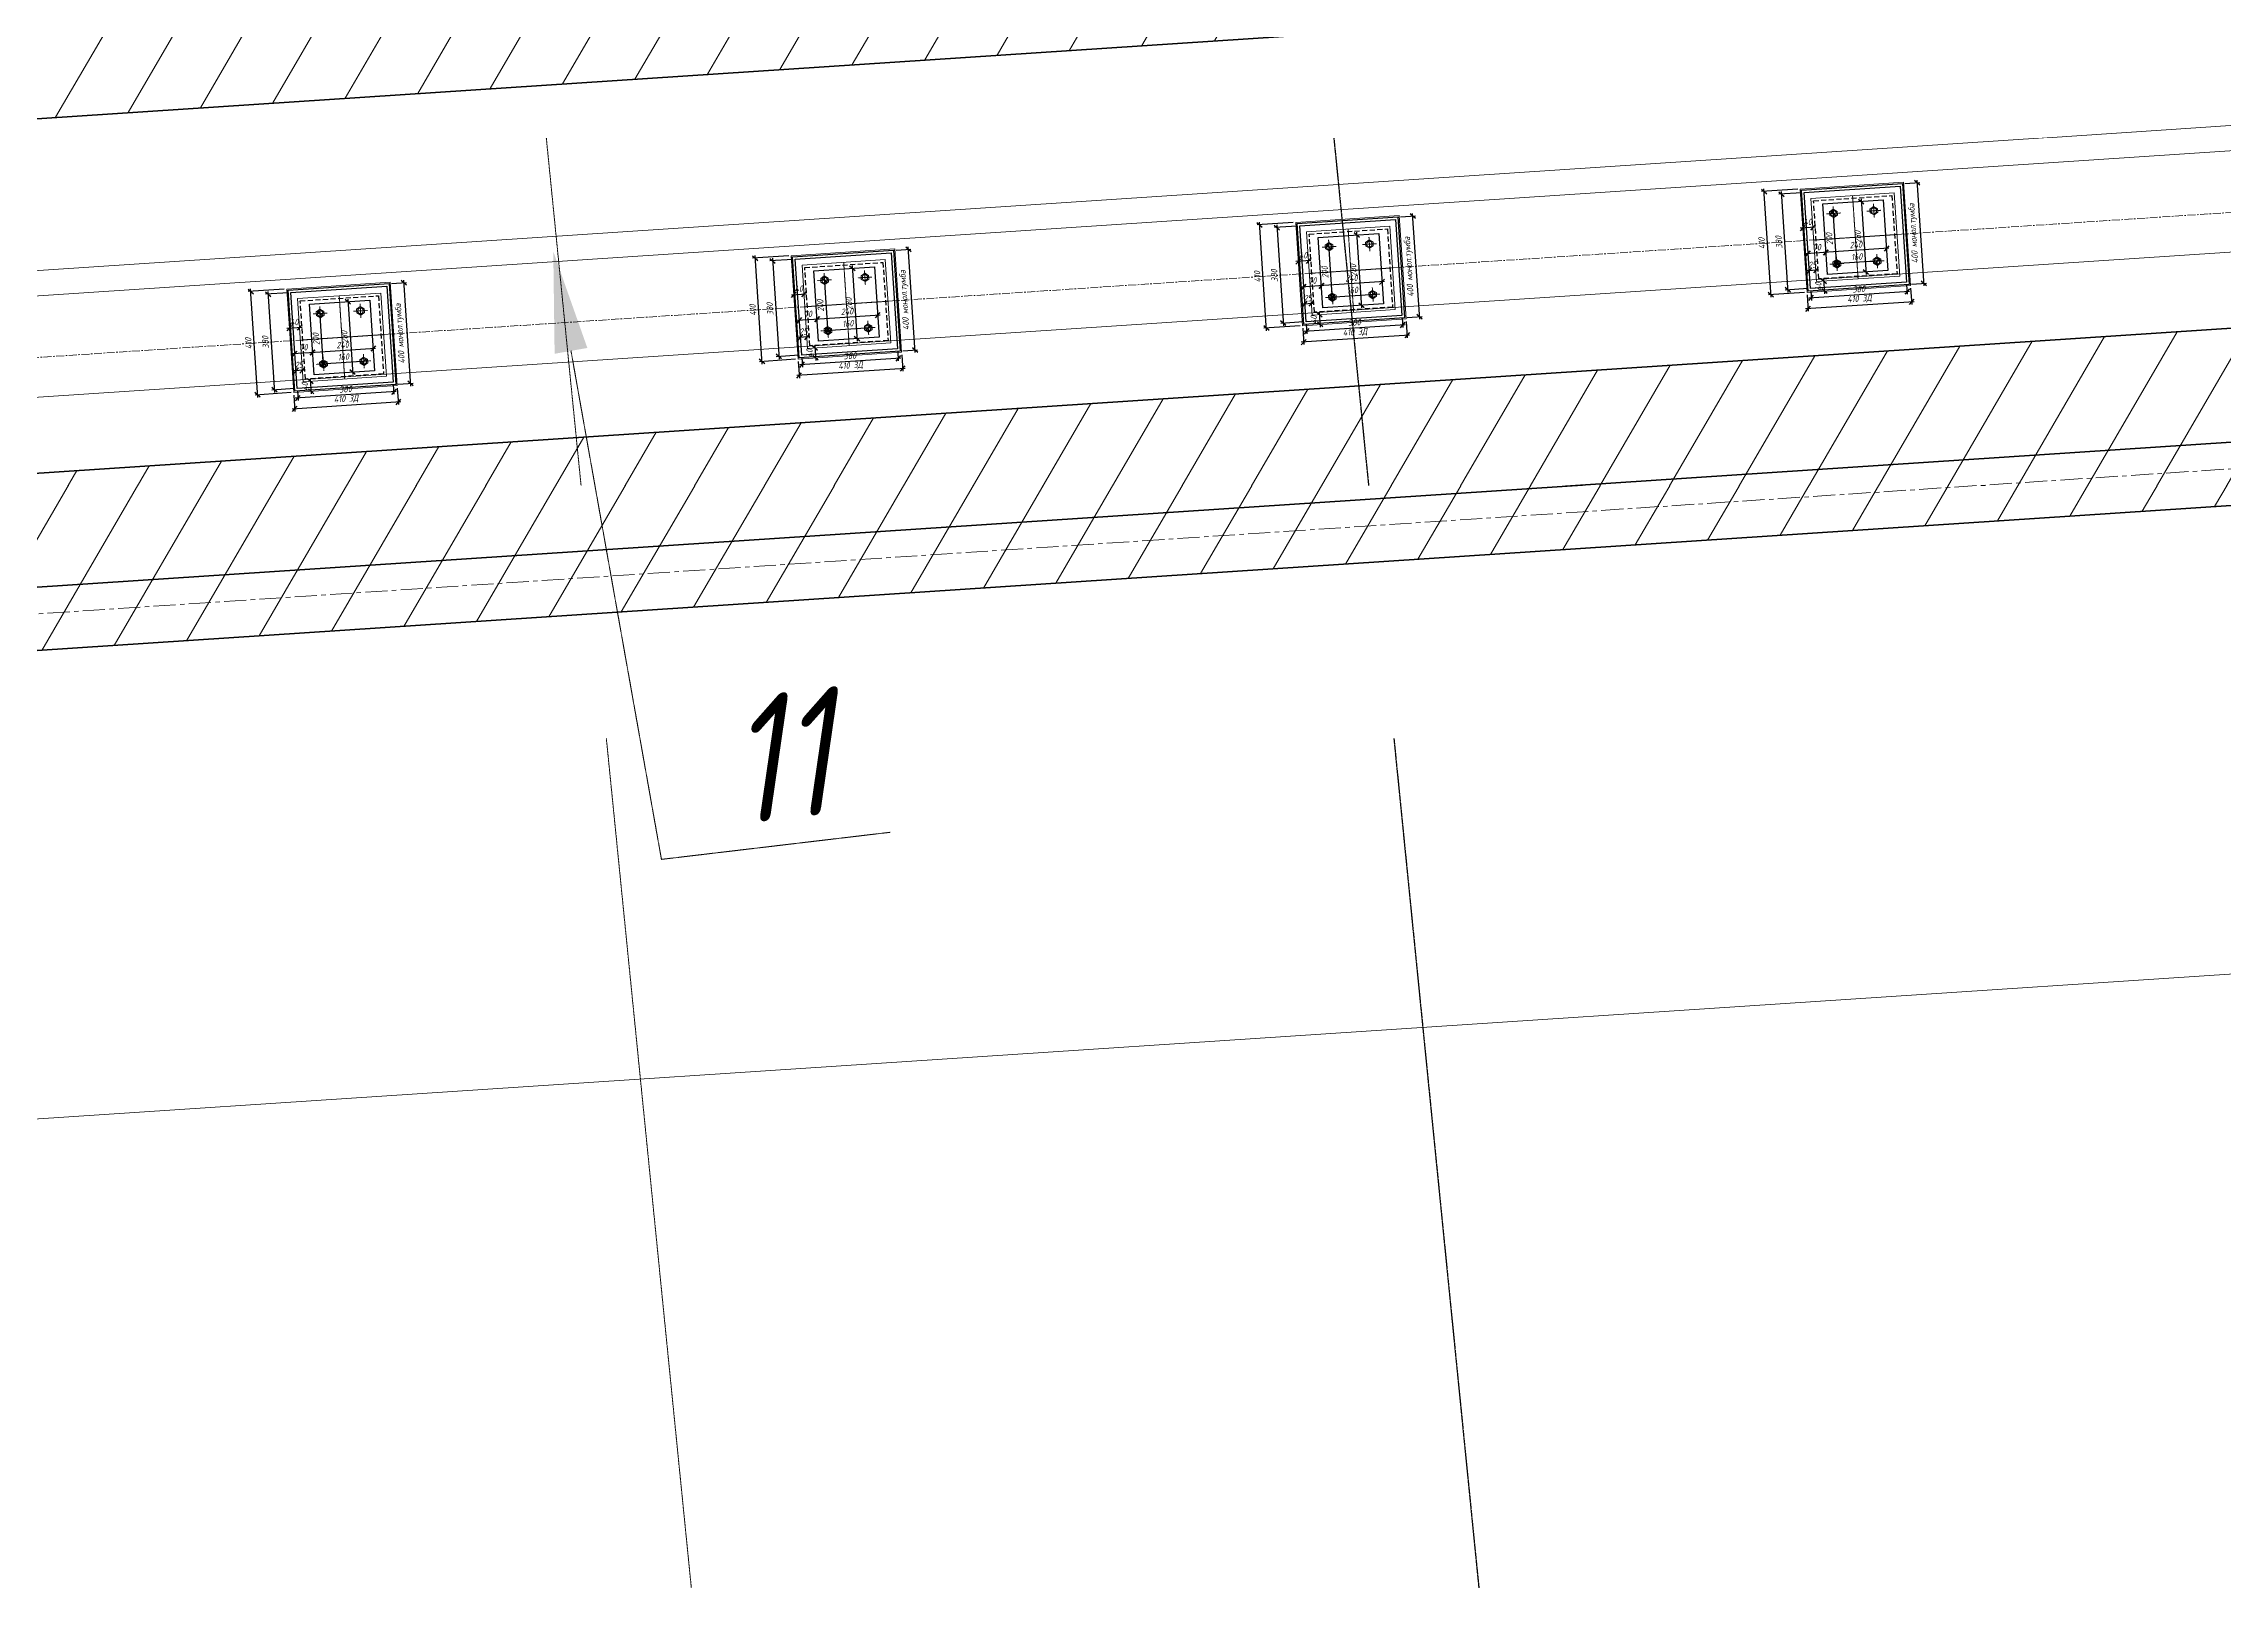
# Model space of a CAD drawing. Header units: millimetres. Extents: x 263685 to 14136308, y -2404013 to 2433772.
# Drawn here: x 7928037 to 7936664, y -586406 to -580321 of the extents above; entities that cross this region are included whole.
import ezdxf
from ezdxf import colors
from ezdxf.entities.mleader import LeaderData, LeaderLine
from ezdxf.math import Vec2, Vec3

# ---------------------------------------------------------------- set-up
doc = ezdxf.new("R2010")
doc.units = ezdxf.units.MM
for name, pattern in [('невидимая', [9.524999999999999, 6.35, -3.175]), ('осевая', [2, 1.25, -0.25, 0.25, -0.25]), ('осеваяX2', [4, 2.5, -0.5, 0.5, -0.5]), ('Штриховая', [3, 2, -1])]:
    doc.linetypes.add(name, pattern=pattern)
for name, color, linetype, lineweight in [('Выноски', 3, 'Continuous', 15), ('ИС_Med', 7, 'Continuous', 35), ('ИС_Мвн', 3, 'Continuous', 18), ('ИС_Ось', 3, 'осевая', 18), ('ИС_РЗМ', 3, 'Continuous', 18), ('ИС_Тон', 3, 'Continuous', 18), ('ИС_Штр', 3, 'Continuous', 9), ('МДП_Ось', 1, 'осеваяX2', 30)]:
    doc.layers.add(name, color=color, linetype=linetype, lineweight=lineweight)
doc.layers.add('ИС_Невидимая', color=4, linetype='невидимая')
doc.styles.add('0', font='isocpeur.ttf', dxfattribs={"width": 0.8, "oblique": 15})
doc.styles.add('ISOCPEUR', font='isocpeur.ttf', dxfattribs={"width": 0.8, "oblique": 15, "height": 2.5})
doc.dimstyles.new('М10', dxfattribs={"dimscale": 10, "dimtxt": 2.5, "dimasz": 2, "dimexe": 1, "dimexo": 1, "dimgap": 1, "dimtad": 1, "dimdec": 0, "dimtxsty": '0', "dimblk1": 'OBLIQUE', "dimblk2": 'OBLIQUE', "dimsah": 1, "dimcen": 2.5, "dimdle": 1, "dimclrd": 256, "dimclre": 256, "dimclrt": 256, "dimaunit": 1, "dimadec": 0, "dimazin": 0, "dimtfac": 0.75, "dimtdec": 0, "dimtmove": 1, "dimatfit": 2, "dimldrblk": 'OBLIQUE', "dimfxl": 1, "dimtolj": 1, "dimtzin": 0, "dimlwd": -1, "dimlwe": -1, "dimarcsym": 0})
doc.dimstyles.new('М200', dxfattribs={"dimscale": 200, "dimtxt": 2.5, "dimasz": 2, "dimexe": 1, "dimexo": 1, "dimgap": 0.8, "dimtad": 1, "dimdec": 0, "dimzin": 0, "dimdsep": 46, "dimtxsty": '0', "dimblk": 'OBLIQUE', "dimcen": 0.09, "dimdle": 1, "dimclrd": 256, "dimclre": 256, "dimclrt": 256, "dimadec": 4, "dimazin": 0, "dimtfac": 1, "dimtdec": 0, "dimtmove": 1, "dimatfit": 2, "dimfxl": 1, "dimtolj": 1, "dimtzin": 0, "dimlwd": -1, "dimarcsym": 0})

# ---------------------------------------------------------------- blocks, each defined once
blk = doc.blocks.new('_None')
blk = doc.blocks.new('болт БО')
at = {"layer": 'ИС_Тон', "linetype": 'осевая'}
for p, q in [((-27.8473755350301, 0.1288116181356145), (27.84737553503055, -0.1288116181353871)), ((-0.1288116180771794, -27.84737553508876), (0.1288116183113743, 27.84737553520426))]:
    blk.add_line(p, q, dxfattribs=at)
at = {"layer": 'ИС_Тон'}
blk.add_lwpolyline([(14.96664636836476, -7.295342044146537), (15.03303712032357, 7.157535470322273), (0.07648264958743312, 16.64982433590194), (-14.96664636713922, 7.295342045052394), (-15.03303711909848, -7.157535469416189), (-0.07648264836325325, -16.64982433522869)], close=True, dxfattribs=at)
blk.add_circle((1.168700691778213e-10, -4.547473508864641e-13), 11, dxfattribs=at)
blk = doc.blocks.new('_OBLIQUE')
at = {"color": 0, "linetype": 'ByBlock', "lineweight": -2}
blk.add_line((0.5000000000000001, 0.4999999999999999), (-0.5000000000000001, -0.4999999999999999), dxfattribs=at)
blk = doc.blocks.new('*D1497')
at = {"layer": 'Defpoints', "transparency": 16777216}
blk.add_line((134.5914304818598, -114.4579757231695), (-45.40856951814021, -114.4579756183957), dxfattribs=at)
at = {"layer": 'Defpoints', "color": 0, "transparency": 16777216}
for p in [(-35.40856951814021, -114.4579756242165), (-35.40856951814021, -114.4579756242165), (124.5914304818598, -114.4579757191532)]:
    blk.add_point(p, dxfattribs=at)
at = {"layer": 'Defpoints', "transparency": 16777216, "xscale": 20, "yscale": 20, "zscale": 20}
for p, rotation in [((-35.40856951814021, -114.4579756242165), 179.9999999666495), ((124.5914304818598, -114.4579757173487), 359.9999999666495)]:
    blk.add_blockref('_OBLIQUE', p, dxfattribs=dict(at, rotation=rotation))
at = {"layer": 'Defpoints', "transparency": 16777216, "insert": (44.59143049495652, -91.95797567078262), "char_height": 25, "attachment_point": 5, "rotation": 359.99999996664945, "style": '0'}
blk.add_mtext('\\A1;160', dxfattribs=at)
blk = doc.blocks.new('*D1498')
at = {"layer": 'Defpoints', "transparency": 16777216}
blk.add_line((-35.40880475780974, -124.5088569954096), (-35.40880475780979, 95.4911430049979), dxfattribs=at)
at = {"layer": 'Defpoints', "color": 0, "transparency": 16777216}
for p in [(-35.40880475779524, 85.4911430049979), (-35.40880475780979, 85.4911430049979), (-35.40880479216686, -114.5088569954096)]:
    blk.add_point(p, dxfattribs=at)
at = {"layer": 'Defpoints', "transparency": 16777216, "xscale": 20, "yscale": 20, "zscale": 20}
for p, rotation in [((-35.40880475780979, 85.4911430049979), 90), ((-35.40880475780974, -114.5088569954096), 270)]:
    blk.add_blockref('_OBLIQUE', p, dxfattribs=dict(at, rotation=rotation))
at = {"layer": 'Defpoints', "transparency": 16777216, "insert": (-57.90880475780976, -14.50885699520585), "char_height": 25, "attachment_point": 5, "rotation": 90, "style": '0'}
blk.add_mtext('\\A1;200', dxfattribs=at)
blk = doc.blocks.new('*D1500')
at = {"layer": 'Defpoints', "transparency": 16777216}
blk.add_line((174.5911951518665, -66.70392639021156), (-85.40880484813351, -66.70392623887165), dxfattribs=at)
at = {"layer": 'Defpoints', "color": 0, "transparency": 16777216}
for p in [(-75.40880484813351, -66.70392624472152), (-75.40880484813351, -66.70392624469241), (164.5911951518665, -66.70392638715566)]:
    blk.add_point(p, dxfattribs=at)
at = {"layer": 'Defpoints', "transparency": 16777216, "xscale": 20, "yscale": 20, "zscale": 20}
for p, rotation in [((-75.40880484813351, -66.70392624469241), 179.9999999666495), ((164.5911951518665, -66.7039263843908), 359.9999999666495)]:
    blk.add_blockref('_OBLIQUE', p, dxfattribs=dict(at, rotation=rotation))
at = {"layer": 'Defpoints', "transparency": 16777216, "insert": (44.5911951649632, -44.20392631454161), "char_height": 25, "attachment_point": 5, "rotation": 359.99999996664945, "style": '0'}
blk.add_mtext('\\A1;240', dxfattribs=at)
blk = doc.blocks.new('*D1501')
at = {"layer": 'Defpoints', "transparency": 16777216}
blk.add_line((77.35079307762678, 135.49114293803), (77.35079307762685, -164.5088570619701), dxfattribs=at)
at = {"layer": 'Defpoints', "color": 0, "transparency": 16777216}
for p in [(77.35079324383881, 125.49114293803), (77.35079307762683, -154.5088570619701), (77.35079307762683, -154.5088570619701)]:
    blk.add_point(p, dxfattribs=at)
at = {"layer": 'Defpoints', "transparency": 16777216, "xscale": 20, "yscale": 20, "zscale": 20}
for p, rotation in [((77.35079307762678, 125.49114293803), 90), ((77.35079307762683, -154.5088570619701), 270)]:
    blk.add_blockref('_OBLIQUE', p, dxfattribs=dict(at, rotation=rotation))
at = {"layer": 'Defpoints', "transparency": 16777216, "insert": (54.85079307762679, -14.50885706197007), "char_height": 25, "attachment_point": 5, "rotation": 90, "style": '0'}
blk.add_mtext('\\A1;280', dxfattribs=at)
blk = doc.blocks.new('*D1502')
at = {"layer": 'Defpoints', "transparency": 16777216}
blk.add_line((-65.40880484813351, -66.70392624966917), (-155.408804848119, -66.70392619728227), dxfattribs=at)
at = {"layer": 'Defpoints', "color": 0, "transparency": 16777216}
for p in [(-145.408804848119, -66.70392620316125), (-145.408804848119, -66.70392620310304), (-75.40880484813351, -66.70392624472152)]:
    blk.add_point(p, dxfattribs=at)
at = {"layer": 'Defpoints', "transparency": 16777216, "xscale": 20, "yscale": 20, "zscale": 20}
for p, rotation in [((-145.408804848119, -66.70392620310304), 179.9999999666495), ((-75.40880484813351, -66.7039262438484), 359.9999999666495)]:
    blk.add_blockref('_OBLIQUE', p, dxfattribs=dict(at, rotation=rotation))
at = {"layer": 'Defpoints', "transparency": 16777216, "insert": (-110.4088048350295, -44.20392622347573), "char_height": 25, "attachment_point": 5, "rotation": 359.99999996664945, "style": '0'}
blk.add_mtext('\\A1;70', dxfattribs=at)
blk = doc.blocks.new('*D1503')
at = {"layer": 'Defpoints', "transparency": 16777216}
blk.add_line((-110.4088048882531, -134.3160017164191), (-155.4088048882531, -134.3160016902257), dxfattribs=at)
at = {"layer": 'Defpoints', "color": 0, "transparency": 16777216}
for p in [(-145.4088048882531, -134.3160016960464), (-145.4088048882531, -134.3160016960464), (-120.4088048882531, -134.3160017108603)]:
    blk.add_point(p, dxfattribs=at)
at = {"layer": 'Defpoints', "transparency": 16777216, "xscale": 20, "yscale": 20, "zscale": 20}
for p, rotation in [((-145.4088048882531, -134.3160016960464), 179.9999999666495), ((-120.4088048882531, -134.3160017105984), 359.9999999666495)]:
    blk.add_blockref('_OBLIQUE', p, dxfattribs=dict(at, rotation=rotation))
at = {"layer": 'Defpoints', "transparency": 16777216, "insert": (-132.9088048751564, -111.8160017034097), "char_height": 25, "attachment_point": 5, "rotation": 359.99999996664945, "style": '0'}
blk.add_mtext('\\A1;25', dxfattribs=at)
blk = doc.blocks.new('*D1504')
at = {"layer": 'Defpoints', "transparency": 16777216}
blk.add_line((-110.4088047875248, 35.37111904117046), (-170.4088047875393, 35.37111907609506), dxfattribs=at)
at = {"layer": 'Defpoints', "color": 0, "transparency": 16777216}
for p in [(-160.4088047875393, 35.37111907027429), (-160.4088047875393, 35.37111907027429), (-120.4088047875248, 35.37111904652556)]:
    blk.add_point(p, dxfattribs=at)
at = {"layer": 'Defpoints', "transparency": 16777216, "xscale": 20, "yscale": 20, "zscale": 20}
for p, rotation in [((-160.4088047875393, 35.37111907027429), 179.9999999666495), ((-120.4088047875248, 35.37111904699123), 359.9999999666495)]:
    blk.add_blockref('_OBLIQUE', p, dxfattribs=dict(at, rotation=rotation))
at = {"layer": 'Defpoints', "transparency": 16777216, "insert": (-140.4088047744281, 57.87111905839993), "char_height": 25, "attachment_point": 5, "rotation": 359.99999996664945, "style": '0'}
blk.add_mtext('\\A1;40', dxfattribs=at)
blk = doc.blocks.new('*D1505')
at = {"layer": 'Defpoints', "transparency": 16777216}
for p, q in [((-160.4088049446418, -229.5088569208456), (-160.4088049823862, -294.3531216388219)), ((249.5911950553436, -229.5088571642118), (249.5911950175993, -294.3531218774733)), ((259.59119502342, -284.3531218832941), (-170.4088049765654, -284.3531216330011))]:
    blk.add_line(p, q, dxfattribs=at)
at = {"layer": 'Defpoints', "color": 0, "transparency": 16777216}
for p in [(-160.408804938821, -219.5088569208456), (249.5911950611644, -219.5088571642118), (-160.4088049765654, -284.3531216388219)]:
    blk.add_point(p, dxfattribs=at)
at = {"layer": 'Defpoints', "transparency": 16777216, "xscale": 20, "yscale": 20, "zscale": 20}
for p, rotation in [((-160.4088049765654, -284.3531216388219), 179.9999999666495), ((249.5911950234201, -284.3531218774733), 359.9999999666495)]:
    blk.add_blockref('_OBLIQUE', p, dxfattribs=dict(at, rotation=rotation))
at = {"layer": 'Defpoints', "transparency": 16777216, "insert": (44.59119503761545, -259.9781217581476), "char_height": 25, "attachment_point": 5, "rotation": 359.99999996664945, "style": '0'}
blk.add_mtext('\\A1;410 ЗД', dxfattribs=at)
blk = doc.blocks.new('*D1506')
at = {"layer": 'Defpoints', "transparency": 16777216}
for p, q in [((244.5911950479452, -242.5192421340325), (-155.4088049520402, -242.5192419012019)), ((-145.408804935736, -214.5088569297513), (-145.408804957861, -252.5192419070227)), ((234.5911950642494, -214.508857155306), (234.5911950421244, -252.5192421282118))]:
    blk.add_line(p, q, dxfattribs=at)
at = {"layer": 'Defpoints', "color": 0, "transparency": 16777216}
for p in [(-145.4088049299153, -204.5088569297513), (-145.4088049520402, -242.5192419070227), (234.5911950700702, -204.508857155306)]:
    blk.add_point(p, dxfattribs=at)
at = {"layer": 'Defpoints', "transparency": 16777216, "xscale": 20, "yscale": 20, "zscale": 20}
for p, rotation in [((-145.4088049520402, -242.5192419070227), 179.9999999666495), ((234.5911950479452, -242.5192421282118), 359.9999999666495)]:
    blk.add_blockref('_OBLIQUE', p, dxfattribs=dict(at, rotation=rotation))
at = {"layer": 'Defpoints', "transparency": 16777216, "insert": (44.59119506104921, -220.0192420176172), "char_height": 25, "attachment_point": 5, "rotation": 359.99999996664945, "style": '0'}
blk.add_mtext('\\A1;380', dxfattribs=at)
blk = doc.blocks.new('*D1507')
at = {"layer": 'Defpoints', "transparency": 16777216}
blk.add_line((-91.22692861046929, -169.508856961882), (-91.22692861046927, -229.5088569618821), dxfattribs=at)
at = {"layer": 'Defpoints', "color": 0, "transparency": 16777216}
for p in [(-91.22692858672056, -179.508856961882), (-91.22692861045473, -219.5088569618821), (-91.22692861046929, -219.5088569618821)]:
    blk.add_point(p, dxfattribs=at)
at = {"layer": 'Defpoints', "transparency": 16777216, "xscale": 20, "yscale": 20, "zscale": 20}
for p, rotation in [((-91.22692861046929, -179.508856961882), 90), ((-91.22692861046929, -219.5088569618821), 270)]:
    blk.add_blockref('_OBLIQUE', p, dxfattribs=dict(at, rotation=rotation))
at = {"layer": 'Defpoints', "transparency": 16777216, "insert": (-113.7269285985949, -199.5088569619402), "char_height": 25, "attachment_point": 5, "rotation": 90, "style": '0'}
blk.add_mtext('\\A1;40', dxfattribs=at)
blk = doc.blocks.new('*D1508')
at = {"layer": 'Defpoints', "transparency": 16777216}
for p, q in [((-155.4088047043461, 175.4911430702487), (-245.8727593066562, 175.4911430702487)), ((-235.8727593066562, 185.4911430702487), (-235.8727593066561, -214.5088569297515)), ((-155.4088049299153, -204.5088569297515), (-245.8727593066561, -204.5088569297515))]:
    blk.add_line(p, q, dxfattribs=at)
at = {"layer": 'Defpoints', "color": 0, "transparency": 16777216}
for p in [(-145.4088047043461, 175.4911430702487), (-235.8727593066561, -204.5088569297515), (-145.4088049299153, -204.5088569297515)]:
    blk.add_point(p, dxfattribs=at)
at = {"layer": 'Defpoints', "transparency": 16777216, "xscale": 20, "yscale": 20, "zscale": 20}
for p, rotation in [((-235.8727593066562, 175.4911430702487), 90), ((-235.8727593066561, -204.5088569297515), 270)]:
    blk.add_blockref('_OBLIQUE', p, dxfattribs=dict(at, rotation=rotation))
at = {"layer": 'Defpoints', "transparency": 16777216, "insert": (-258.3727593066561, -14.50885692975131), "char_height": 25, "attachment_point": 5, "rotation": 90, "style": '0'}
blk.add_mtext('\\A1;380', dxfattribs=at)
blk = doc.blocks.new('*D1509')
at = {"layer": 'Defpoints', "transparency": 16777216}
for p, q in [((-170.4088046954694, 190.4911430791545), (-313.6341531854397, 190.4911430791545)), ((-303.6341531854396, -229.5088569208457), (-303.6341531854397, 200.4911430791545)), ((-170.4088049388211, -219.5088569208457), (-313.6341531854396, -219.5088569208457))]:
    blk.add_line(p, q, dxfattribs=at)
at = {"layer": 'Defpoints', "color": 0, "transparency": 16777216}
for p in [(-303.6341531854397, 190.4911430791545), (-160.4088046954694, 190.4911430791545), (-160.4088049388211, -219.5088569208457)]:
    blk.add_point(p, dxfattribs=at)
at = {"layer": 'Defpoints', "transparency": 16777216, "xscale": 20, "yscale": 20, "zscale": 20}
for p, rotation in [((-303.6341531854397, 190.4911430791545), 90), ((-303.6341531854396, -219.5088569208457), 270)]:
    blk.add_blockref('_OBLIQUE', p, dxfattribs=dict(at, rotation=rotation))
at = {"layer": 'Defpoints', "transparency": 16777216, "insert": (-326.1341531854396, -14.50885692084554), "char_height": 25, "attachment_point": 5, "rotation": 90, "style": '0'}
blk.add_mtext('\\A1;410', dxfattribs=at)
blk = doc.blocks.new('*D1499')
at = {"layer": 'Defpoints', "transparency": 16777216}
for p, q in [((254.5911953015767, 185.4911428387568), (313.4498260339479, 185.4911428387568)), ((303.4498260339481, -224.5088571612433), (303.4498260339479, 195.4911428387569)), ((254.5911950641331, -214.5088571612433), (313.4498260339481, -214.5088571612433))]:
    blk.add_line(p, q, dxfattribs=at)
at = {"layer": 'Defpoints', "color": 0, "transparency": 16777216}
for p in [(244.5911953015767, 185.4911428387568), (303.4498260339479, 185.4911428387568), (244.5911950641331, -214.5088571612433)]:
    blk.add_point(p, dxfattribs=at)
at = {"layer": 'Defpoints', "transparency": 16777216, "xscale": 20, "yscale": 20, "zscale": 20}
for p, rotation in [((303.4498260339479, 185.4911428387568), 90), ((303.4498260339481, -214.5088571612433), 270)]:
    blk.add_blockref('_OBLIQUE', p, dxfattribs=dict(at, rotation=rotation))
at = {"layer": 'Defpoints', "transparency": 16777216, "insert": (277.1998260339479, -14.5088571612433), "char_height": 25, "attachment_point": 5, "rotation": 90, "style": '0'}
blk.add_mtext('\\A1;400 монол.тумба', dxfattribs=at)
blk = doc.blocks.new('*D1668')
at = {"layer": 'Defpoints', "color": 0, "transparency": 16777216}
for p in [(64902.03932662105, -14.85290284489383), (65024.00519072359, -1859.318208191082), (35765.67008243076, -1941.504730546909)]:
    blk.add_point(p, dxfattribs=at)
at = {"layer": 'ИС_РЗМ', "transparency": 16777216}
for p, q in [((64915.23557201627, -214.4170757504226), (65037.2014361188, -2058.882381096606)), ((35688.07177362777, -3799.16628128832), (65223.56936362912, -1846.121962795847)), ((35778.86632782599, -2141.068903452435), (35900.83219192852, -3985.534208798624))]:
    blk.add_line(p, q, dxfattribs=at)
at = {"layer": 'ИС_РЗМ', "transparency": 16777216, "xscale": 400, "yscale": 400, "zscale": 400}
for p, rotation in [((65024.00519072358, -1859.318208191075), 3.783194263195915), ((35887.6359465333, -3785.970035893092), 183.7831942631959)]:
    blk.add_blockref('_OBLIQUE', p, dxfattribs=dict(at, rotation=rotation))
at = {"layer": 'ИС_РЗМ', "transparency": 16777216, "insert": (50431.07760851239, -2448.461297844216), "char_height": 500, "attachment_point": 5, "rotation": 3.7831942631959286, "style": '0'}
blk.add_mtext('\\A1;29200', dxfattribs=at)
blk = doc.blocks.new('Б33')
at = {"layer": 'ИС_Med'}
blk.add_lwpolyline([(-15.08812343867604, -0.6870502139208838), (15.1118765613065, -0.6870502139209975), (15.1118765613065, 0.7129497860732954), (-15.08812343867604, 0.7129497860734091)], close=True, dxfattribs=at)
at = {"layer": 'ИС_Ось', "linetype": 'осевая', "ltscale": 25}
blk.add_lwpolyline([(-16.48812343867027, 0.01294978609064401), (16.51187656132973, 0.0129497860907577)], dxfattribs=at)
blk = doc.blocks.new('*U1655')
at = {"layer": 'Defpoints'}
for points in [[(244.591195064133, -214.5088571612432), (-155.4088049358525, -214.5088569238142), (-155.4088046984234, 185.4911430761858), (244.5911953015766, 185.4911428387568)], [(164.5911950997415, -154.5088571137458), (-75.40880490024392, -154.5088569712825), (-75.4088047340465, 125.4911430287175), (164.5911952659535, 125.4911428862542)]]:
    blk.add_lwpolyline(points, close=True, dxfattribs=at)
at = {"layer": 'Defpoints', "color": 1, "ltscale": 250}
blk.add_lwpolyline([(234.5911950700702, -204.508857155306), (-145.4088049299153, -204.5088569297513), (-145.408804704346, 175.4911430702487), (234.5911952956394, 175.491142844694)], close=True, dxfattribs=at)
at = {"layer": 'Defpoints', "color": 1, "linetype": 'Штриховая', "ltscale": 10}
blk.add_lwpolyline([(199.5911950908503, -169.5088571345259), (-110.4088049091351, -169.5088569505024), (-110.4088047251407, 140.4911430494976), (199.5911952748593, 140.4911428654741)], close=True, dxfattribs=at)
at = {"layer": 'ИС_Тон'}
for points in [[(249.5911950611644, -219.5088571642118), (-160.408804938821, -219.5088569208456), (-160.4088046954694, 190.4911430791544), (249.5911953045452, 190.4911428357882)], [(209.5911950849277, -179.5088571404631), (-120.4088049150869, -179.5088569445943), (-120.4088047192035, 150.4911430554348), (209.591195280811, 150.4911428595369)]]:
    blk.add_lwpolyline(points, close=True, dxfattribs=at)
at = {"layer": 'ИС_Тон', "linetype": 'осевая'}
for points in [[(44.59119508491312, -179.5088570424996), (44.5911952807819, 150.4911429575004)], [(209.5911951828621, -14.50885714046308), (-120.4088048171379, -14.5088569445943)]]:
    blk.add_lwpolyline(points, dxfattribs=at)
at = {"layer": 'ИС_Тон', "rotation": 179.9999999659908}
for p in [(-35.40880475766426, 85.49114300496876), (124.5911952423357, 85.49114291000296), (-35.40880487637878, -114.5088569950312), (124.5911951236067, -114.508857089997)]:
    blk.add_blockref('болт БО', p, dxfattribs=at)
at = {"layer": 'Defpoints'}
for base, p1, p2, angle, picture, middle in [((-303.6341531854397, 190.4911430791545), (-160.408804938821, -219.5088569208456), (-160.4088046954694, 190.4911430791544), 269.9999999659199, '*D1509', (-326.1341531854396, -14.50885692084554)), ((-235.8727593066561, -204.5088569297515), (-145.408804704346, 175.4911430702487), (-145.4088049299153, -204.5088569297513), 269.9999999659199, '*D1508', (-258.3727593066561, -14.50885692975131)), ((-35.40880475780979, 85.4911430049979), (-35.40880479216685, -114.5088569954096), (-35.40880475779522, 85.49114300499787), 269.9999999659199, '*D1498', (-57.90880475780976, -14.50885699520585)), ((77.35079307762683, -154.5088570619701), (77.35079324383878, 125.49114293803), (77.3507930776268, -154.50885706197), 269.9999999659199, '*D1501', (54.85079307762679, -14.50885706197007)), ((-145.408804848119, -66.70392620310304), (-75.40880484813351, -66.70392624472152), (-145.408804848119, -66.70392620316125), 179.9999999666495, '*D1502', (-110.4088048350295, -44.20392622347573)), ((-75.40880484814701, -66.70392624472652), (164.5911951518665, -66.70392638715566), (-75.40880484813351, -66.70392624472152), 179.9999999666495, '*D1500', (44.5911951649632, -44.20392631454161)), ((-35.40856951814021, -114.4579756242165), (124.5914304818598, -114.4579757191532), (-35.40856951814021, -114.4579756242165), 179.9999999666495, '*D1497', (44.59143049495652, -91.95797567078262)), ((-145.4088049520402, -242.5192419070227), (234.5911950700702, -204.508857155306), (-145.4088049299153, -204.5088569297513), 179.9999999666495, '*D1506', (44.59119506104921, -220.0192420176172))]:
    dim = blk.add_linear_dim(base=base, p1=p1, p2=p2, angle=angle, dimstyle='М10', dxfattribs=at)
    dim.commit()
    dim.dimension.update_dxf_attribs({"geometry": picture, "text_midpoint": middle})
for base, p1, p2, angle, text, picture, middle in [((303.4498260339479, 185.4911428387568), (244.591195064133, -214.5088571612432), (244.5911953015766, 185.4911428387568), 269.9999999659199, '<> монол.тумба', '*D1499', (277.1998260339479, -14.5088571612433)), ((-160.4088049765654, -284.3531216388219), (249.5911950611644, -219.5088571642118), (-160.408804938821, -219.5088569208456), 179.9999999666495, '<> ЗД', '*D1505', (44.59119503761545, -259.9781217581476))]:
    dim = blk.add_linear_dim(base=base, p1=p1, p2=p2, angle=angle, text=text, dimstyle='М10', dxfattribs=at)
    dim.commit()
    dim.dimension.update_dxf_attribs({"geometry": picture, "text_midpoint": middle})
for base, p1, p2, angle, picture, middle, set_off in [((-160.4088047875517, 35.37111907027744), (-120.4088047875372, 35.37111904652872), (-160.4088047875517, 35.37111907027744), 179.9999999666495, '*D1504', (-140.4088047875372, 35.37111905840308), (-1.237765445694095e-11, 3.154809746774845e-12)), ((-145.408804888261, -134.3160016960755), (-120.408804888261, -134.3160017108893), (-145.408804888261, -134.3160016960755), 179.9999999666495, '*D1503', (-132.908804888261, -134.3160017034387), (-7.887024366937112e-12, -2.901856532844249e-11)), ((-91.22692861047031, -219.5088569619151), (-91.22692858672156, -179.508856961915), (-91.22692861045573, -219.508856961915), 269.9999999659199, '*D1507', (-91.22692859859592, -199.5088569619732), (-1.023181539494544e-12, -3.299760464869905e-11))]:
    dim = blk.add_linear_dim(base=base, p1=p1, p2=p2, angle=angle, dimstyle='М10', dxfattribs=at)
    dim.commit()
    dim.dimension.update_dxf_attribs({"geometry": picture, "text_midpoint": middle, "dimtype": 128, "insert": set_off})
blk = doc.blocks.new('*U1659')
at = {"layer": 'ИС_Med', "color": 0, "linetype": 'ByBlock', "lineweight": -2, "transparency": 16777216}
for p in [(18000, 0), (20000, 0), (22000, 0), (24000, 0)]:
    blk.add_blockref('*U1655', p, dxfattribs=at)
blk = doc.blocks.new('План Узловая')
at = {"layer": 'ИС_Невидимая', "ltscale": 0.2}
blk.add_lwpolyline([(56365.59344601631, 18762.08977276087), (57196.14516425133, 10995.3147547245), (58840.84690332413, -5453.066998004913), (59114.92287230492, -8648.1070317626)], dxfattribs=at)
at = {"layer": 'ИС_Ось', "ltscale": 0.08, "flags": 128}
blk.add_lwpolyline([(53270.97288155556, 18546.50441741943), (54112.58701074123, 10676.28098684549), (55754.05638563633, -5739.774443387985), (55910.5670851469, -7564.297592282295)], dxfattribs=at)
at = {"layer": 'Выноски', "ltscale": 0.3}
ml = blk.add_multileader_mtext('Standard', dxfattribs=at)
ml.set_content('Начало путепровода \\PПК 1+40,18', color=256, style='ISOCPEUR')
ml.set_leader_properties(color=256)
ml.set_arrow_properties(name='NONE')
ml.build(insert=Vec2(0, 0))
ml.multileader.update_dxf_attribs({"text_left_attachment_type": 6, "text_right_attachment_type": 6, "dogleg_length": 2, "arrow_head_size": 300, "scale": 200})
ctx = ml.context
ctx.base_point, ctx.scale, ctx.char_height, ctx.arrow_head_size, ctx.landing_gap_size, ctx.plane_origin, ctx.plane_x_axis, ctx.plane_y_axis = Vec3(1024.793878124878, 2213.273277401923), 200, 500, 300, 125, Vec3(-1995.070712327957, 7387.238701581955), Vec3(1, 2.842170943040402e-15), Vec3(-2.842170943040402e-15, 1)
ctx.left_attachment, ctx.right_attachment = 6, 6
notes = []
notes.append((ctx, [(1, (1, 1, 0), (6668.768474340439, 2213.273277401924), (-1, -2.842170943040401e-16), 100, [(0, [(7895.488041639328, 1091.446149468422)], 0, [])])]))
ctx.mtext.insert, ctx.mtext.text_direction, ctx.mtext.rotation, ctx.mtext.width, ctx.mtext.flow_direction = Vec3(1149.793878078461, 2813.273277401924), Vec3(1, 2.842170943040402e-15), 2.842170943040402e-15, 5487.643685489066, 5
ctx.mtext.has_bg_fill, ctx.mtext.bg_color, ctx.mtext.bg_scale_factor, ctx.mtext.bg_transparency, ctx.mtext.use_window_bg_color = 1, -1023410167, 1.5, 0, 1
at = {"layer": 'Выноски'}
ml = blk.add_multileader_mtext('Standard', dxfattribs=at)
ml.set_content('Металлическое барьерное ограждение', color=256, style='ISOCPEUR')
ml.set_leader_properties(color=256)
ml.set_arrow_properties(name='NONE')
ml.build(insert=Vec2(0, 0))
ml.multileader.update_dxf_attribs({"text_left_attachment_type": 6, "text_right_attachment_type": 6, "dogleg_length": 2, "arrow_head_size": 500, "scale": 200})
ctx = ml.context
ctx.base_point, ctx.scale, ctx.char_height, ctx.arrow_head_size, ctx.landing_gap_size, ctx.plane_origin, ctx.plane_x_axis, ctx.plane_y_axis = Vec3(11405.32098464839, -1045.000205874447), 200, 500, 500, 125, Vec3(11962.09887909889, 7253.385015964508), Vec3(1, 2.842170943040402e-15), Vec3(-2.842170943040402e-15, 1)
ctx.left_attachment, ctx.right_attachment, ctx.text_align_type = 6, 6, 1
notes.append((ctx, [(1, (1, 1, 0), (18409.29558086395, -1045.000205874443), (-1, -5.684341886080802e-16), 100, [(0, [(19055.44950437546, -2159.743557214737)], 0, [])])]))
ctx.mtext.insert, ctx.mtext.text_direction, ctx.mtext.rotation, ctx.mtext.width, ctx.mtext.alignment, ctx.mtext.flow_direction = Vec3(14857.30828285217, -395.0002059936523), Vec3(1, 2.842170943040402e-15), 2.842170943040402e-15, 7049.42080516668, 2, 5
ctx.mtext.has_bg_fill, ctx.mtext.bg_color, ctx.mtext.bg_scale_factor, ctx.mtext.bg_transparency, ctx.mtext.use_window_bg_color = 1, -1023410167, 1.5, 0, 1
for ctx, leaders in notes:
    for number, flags, end, landing, length, lines in leaders:
        leader = LeaderData()
        leader.index, (leader.has_last_leader_line, leader.has_dogleg_vector, leader.attachment_direction) = number, flags
        leader.last_leader_point, leader.dogleg_vector, leader.dogleg_length = Vec3(end), Vec3(landing), length
        for number, points, colour, breaks in lines:
            line = LeaderLine()
            line.index, line.vertices, line.color, line.breaks = number, Vec3.list(points), colors.encode_raw_color(colour), breaks
            leader.lines.append(line)
        ctx.leaders.append(leader)
at = {"layer": 'ИС_Штр'}
h = blk.add_hatch(dxfattribs=at)
h.set_pattern_fill('ANSI31', color=256, scale=75, angle=14.81052377493742)
h.set_pattern_definition([(59.81052377493732, (21362.99675079918, 4438.625799851085), (-205.8274345762676, 119.7438215556539), [])])
h.paths.add_polyline_path([(64215.45634925162, 2546.898455574468), (35594.02186406526, 654.2968551404774), (35626.93303011317, 156.5878910963074), (64248.44696274592, 2047.988023216254)])
h = blk.add_hatch(dxfattribs=at)
h.set_pattern_fill('ANSI31', color=256, scale=75, angle=14.81052377493742)
h.set_pattern_definition([(59.81052377493732, (22003.29584109731, 2576.816384432022), (-205.8274345762676, 119.7438215556539), [])])
h.paths.add_polyline_path([(64855.75543954974, 685.0890401554061), (35719.38619535964, -1241.562787548406), (35765.57305422839, -1940.037392498227), (50353.86806969874, -976.092488008202), (50992.10248236806, -1535.145462379442), (51590.75141955825, -1495.559336429636), (52149.82637419621, -857.3637215307681), (64901.91072837519, -12.90813735965639)])
at = {"layer": 'ИС_Med'}
for points in [[(10149.6766130504, -4434.557615104772), (32095.84325178718, -1932.153487388219), (65313.53597854835, 264.3771739467629), (98056.22465341061, 623.8935575291398), (100215.1736815489, 528.4554030880099)], [(100302.5643072961, 274.3480767873116), (98052.0735818771, 373.8329087988241), (65323.16334751365, 14.46781313285464), (32087.49713647336, -2184.725104697689), (10232.9464191242, -4676.682758318668)]]:
    blk.add_lwpolyline(points, dxfattribs=at)
at = {"layer": 'ИС_Ось', "color": 6, "ltscale": 25}
blk.add_lwpolyline([(9847.573756593105, -3556.127595462254), (32014.49761336256, -1028.551701771677), (65278.60788389354, 1171.048334672698), (98071.28474092664, 1531.113591110625), (131535.0598082386, 51.81931855616858), (150671.496040912, -1612.402772589936), (174876.256305989, -4163.637459726888), (175105.0605264671, -4186.049574345408)], dxfattribs=at)
at = {"layer": 'ИС_Ось', "color": 2, "ltscale": 70}
for points in [[(172669.4865019924, -5094.448025299484), (148220.3896199672, -2510.588124022877), (129234.6710553742, -859.4733675673124), (98054.57211781928, 518.8690849919221), (65324.98813192089, 159.4965908002632), (33630.76804503257, -1936.293949172323), (8903.024143849587, -4780.269644752174)], [(172654.2472980657, -5238.644997055766), (148206.487485762, -2654.926401646415), (129225.1836240305, -1004.195574880687), (98052.16449633686, 373.8339087393761), (65330.57200592806, 14.54916157400294), (33643.84309371328, -2080.746022053769), (8919.59160160087, -4924.320050317932)]]:
    blk.add_lwpolyline(points, dxfattribs=at)
at = {"layer": 'ИС_Тон', "color": 6}
for points in [[(9733.32758267445, -3223.931899015559), (31983.73515025777, -686.8368038067129), (65265.39913364226, 1513.923977501458), (98076.98001101112, 1874.196801085374), (131557.5024906106, 394.162195155106), (150704.3342839665, -1270.963957763452), (174910.9526344611, -3822.394491180312)], [(9899.86719480675, -3708.182185398415), (32028.57839091, -1184.963477240526), (65284.65387161245, 1014.105256131093), (98068.67786801129, 1374.075503719971), (131524.7872101643, -104.8798990177456), (150656.4651249968, -1768.688177603763), (174860.3748961617, -4319.833220821689), (175089.755119015, -4342.301756738918)]]:
    blk.add_lwpolyline(points, dxfattribs=at)
at = {"layer": 'ИС_Med', "xscale": 1000, "yscale": 1000, "zscale": 1000, "rotation": 3.783194263196299}
blk.add_blockref('Б33', (50230.38772066683, 406.532534644939), dxfattribs=at)
at = {"layer": 'ИС_Med', "rotation": 3.784807666298991}
blk.add_blockref('*U1659', (36242.52850167261, -735.2214437762741), dxfattribs=at)
at = {"layer": 'ИС_РЗМ'}
dim = blk.add_aligned_dim(p1=(35765.67008243076, -1941.504730546905), p2=(64902.03932662104, -14.85290284489747), distance=-1848.4934229344924, dimstyle='М200', dxfattribs=at)
dim.commit()
dim.dimension.update_dxf_attribs({"geometry": '*D1668', "text_midpoint": (50431.07760851239, -2448.461297844216)})
at = {"layer": 'ИС_Мвн', "color": 1}
ml = blk.add_multileader_mtext('Standard', dxfattribs=at)
ml.set_content('{\\C1;11}', color=1, style='0')
ml.set_leader_properties(color=256)
ml.build(insert=Vec2(0, 0))
ml.multileader.update_dxf_attribs({"text_left_attachment_type": 6, "text_right_attachment_type": 6, "dogleg_length": 0.5, "arrow_head_size": 400, "scale": 200})
ctx = ml.context
ctx.base_point, ctx.scale, ctx.char_height, ctx.arrow_head_size, ctx.landing_gap_size, ctx.plane_origin, ctx.plane_x_axis, ctx.plane_y_axis = Vec3(55611.93564855494, -1612.413366814058), 200, 500, 400, 200, Vec3(54352.48525819468, 11555.81550402718), Vec3(0.9930564211128752, 0.1176390432062753), Vec3(-0.1176390432062753, 0.9930564211128752)
ctx.left_attachment, ctx.right_attachment = 6, 6
notes = []
notes.append((ctx, [(0, (1, 1, 0), (55512.63000644365, -1624.177271134686), (0.9930564211128752, 0.1176390432062754), 100, [(1, [(55084.67900708859, 781.8396180084674)], 0, [])])]))
ctx.mtext.insert, ctx.mtext.text_direction, ctx.mtext.rotation, ctx.mtext.flow_direction = Vec3(55739.96350685373, -993.0517055051168), Vec3(0.9930564211128752, 0.1176390432062753), 0.1179120803579039, 5
for ctx, leaders in notes:
    for number, flags, end, landing, length, lines in leaders:
        leader = LeaderData()
        leader.index, (leader.has_last_leader_line, leader.has_dogleg_vector, leader.attachment_direction) = number, flags
        leader.last_leader_point, leader.dogleg_vector, leader.dogleg_length = Vec3(end), Vec3(landing), length
        for number, points, colour, breaks in lines:
            line = LeaderLine()
            line.index, line.vertices, line.color, line.breaks = number, Vec3.list(points), colors.encode_raw_color(colour), breaks
            leader.lines.append(line)
        ctx.leaders.append(leader)

msp = doc.modelspace()

# ---------------------------------------------------------------- linework, layer by layer
at = {"layer": 'МДП_Ось', "ltscale": 2, "flags": 128}
for points in [[(7744118.950588193, -600901.0188382629), (7877092.999730748, -581616.4054394475, -0.06236864998936653), (8026169.574010785, -578717.1937406478), (8060956.837795081, -582387.9327475576, -0.0006835939129814506), (8065307.261137919, -582850.9975507914, -0.00205078418366611), (8069655.076218408, -583337.8454738357, -0.003417982021346688), (8073997.284802367, -583872.2148878503, -0.004785192664712667), (8078330.110013368, -584477.744016788, -0.006152421236038208), (8082648.610660977, -585177.8942796449, -0.007519673090428114), (8086946.301076824, -585995.8418994837, -0.008886952884495258), (8091214.780204762, -586954.3275510408, -0.0102542657405138), (8095443.375245943, -588075.4542165053, -0.1601430922746658), (8147070.400589593, -623222.8795043117, -0.0102542657405138), (8149663.690246969, -626746.0584357762, -0.008886952884495258), (8152120.284078276, -630365.969424423, -0.007519673090428114), (8154456.833502691, -634064.5797038011, -0.006152421236038208), (8156691.416068209, -637825.7363064205, -0.004785192664712667), (8158843.216732579, -641634.9086241539, -0.003417982021346688), (8160932.252002124, -645478.8984387383, -0.00205078418366611), (8162979.12972612, -649345.5259694468, -0.0006835937965661287), (8165004.836376817, -653223.299149419), (8177974.555806698, -678106.2325745835, 0.0006835937965661287), (8180000.26245943, -681984.0057558079, 0.00205078418366611), (8182047.140182366, -685850.633285951, 0.003417982021346688), (8184136.175451996, -689694.6231004137, 0.004785192664712667), (8186287.976116366, -693503.795418147, 0.006152421236038208), (8188522.558681798, -697264.9520208883, 0.007519673090428114), (8190859.108106214, -700963.5623002665, 0.008886952884495258), (8193315.701937435, -704583.4732890349, 0.0102542657405138), (8195908.991594639, -708106.652220743, 0.2138723582029343), (8267938.749952664, -746889.3201956032, 0.0102542657405138), (8272307.630970686, -747114.752391343, 0.008886952884495258), (8276682.015217912, -747172.8150737833, 0.007519673090428114), (8281056.015060954, -747087.3365069298, 0.006152421236038208), (8285426.097272793, -746882.3006934635, 0.004785192664712667), (8289790.692661519, -746581.7230216657, 0.003417982021346688), (8294149.802126802, -746209.5795941239, 0.00205078418366611), (8298504.602326069, -745789.7795278534, 0.0006835938547737896), (8302857.05248278, -745346.1694407022), (8316226.710225059, -743971.1946019325)], [(7745001.622699816, -606987.3469548997), (7877975.671842371, -587702.7335560843, -0.06236864998936663), (8025524.211227013, -584833.2387762343), (8060311.475020278, -588503.9777840906, -0.0006835939129815154), (8064647.963750044, -588965.5561574565, -0.002050784183666228), (8068945.643088955, -589446.7901154931, -0.003417982021346858), (8073204.399857371, -589970.8896179863, -0.004785192664712039), (8077420.644997051, -590560.1262297122, -0.006152421236038395), (8081589.752520454, -591236.0556705497, -0.007519673090428431), (8085705.731220321, -592019.4194436958, -0.008886952884495635), (8089760.919793394, -592930.0107675658, -0.01025426574051334), (8093745.70991659, -593986.4974771752, -0.1601430922746664), (8142194.979459252, -626971.5817866789, -0.01025426574051415), (8144637.041831215, -630289.4051171495, -0.008886952884495121), (8146970.882747749, -633728.4336899827, -0.007519673090428205), (8149208.639948982, -637270.6621142833, -0.006152421236037823), (8151365.919931679, -640901.7062184649, -0.004785192664712769), (8153459.823713378, -644608.3880003749, -0.00341798202134681), (8155508.710338524, -648378.5011396599, -0.002050784183666321), (8157531.985006155, -652200.5416261018, -0.0006835937965662914), (8159549.905348123, -656063.4096177267), (8172520.91966569, -680948.8287192169, 0.0006835937965662252), (8174553.117740954, -684839.0214153061, 0.002050784183666108), (8176623.59852187, -688750.2359926797, 0.003417982021346811), (8178752.782435458, -692668.1024814572, 0.004785192664712574), (8180962.479983674, -696579.7653368373, 0.006152421236038173), (8183274.365135632, -700471.0344437187, 0.007519673090428224), (8185709.706786371, -704326.0265821889, 0.00888695288449564), (8188289.053534934, -708126.8199892087, 0.0102542657405136), (8191031.862540027, -711853.1321932863, 0.2138723582029365), (8267493.159041332, -753023.1565758577, 0.01025426574051386), (8272116.728784582, -753261.7887793385, 0.008886952884493567), (8276709.695529633, -753322.7527808128, 0.007519673090428079), (8281268.633540709, -753233.6600732633, 0.00615242123603774), (8285789.893270246, -753021.5313026065, 0.004785192664712645), (8290271.923544791, -752712.866213354, 0.003417982021346183), (8294714.809639372, -752333.570654759, 0.00205078418366582), (8299119.826125621, -751908.9297692239, 0.0006835938547737791), (8303489.006009336, -751463.6145561301), (8316855.875787281, -750088.9270818072)]]:
    msp.add_lwpolyline(points, format="xyb", dxfattribs=at)

# ---------------------------------------------------------------- next in the draw order: block references
at = {"layer": 'ИС_Ось', "color": 4, "ltscale": 0.05}
msp.add_blockref('План Узловая', (7874968.788125941, -581924.4700561167), dxfattribs=at)

doc.saveas('drawing.dxf')
